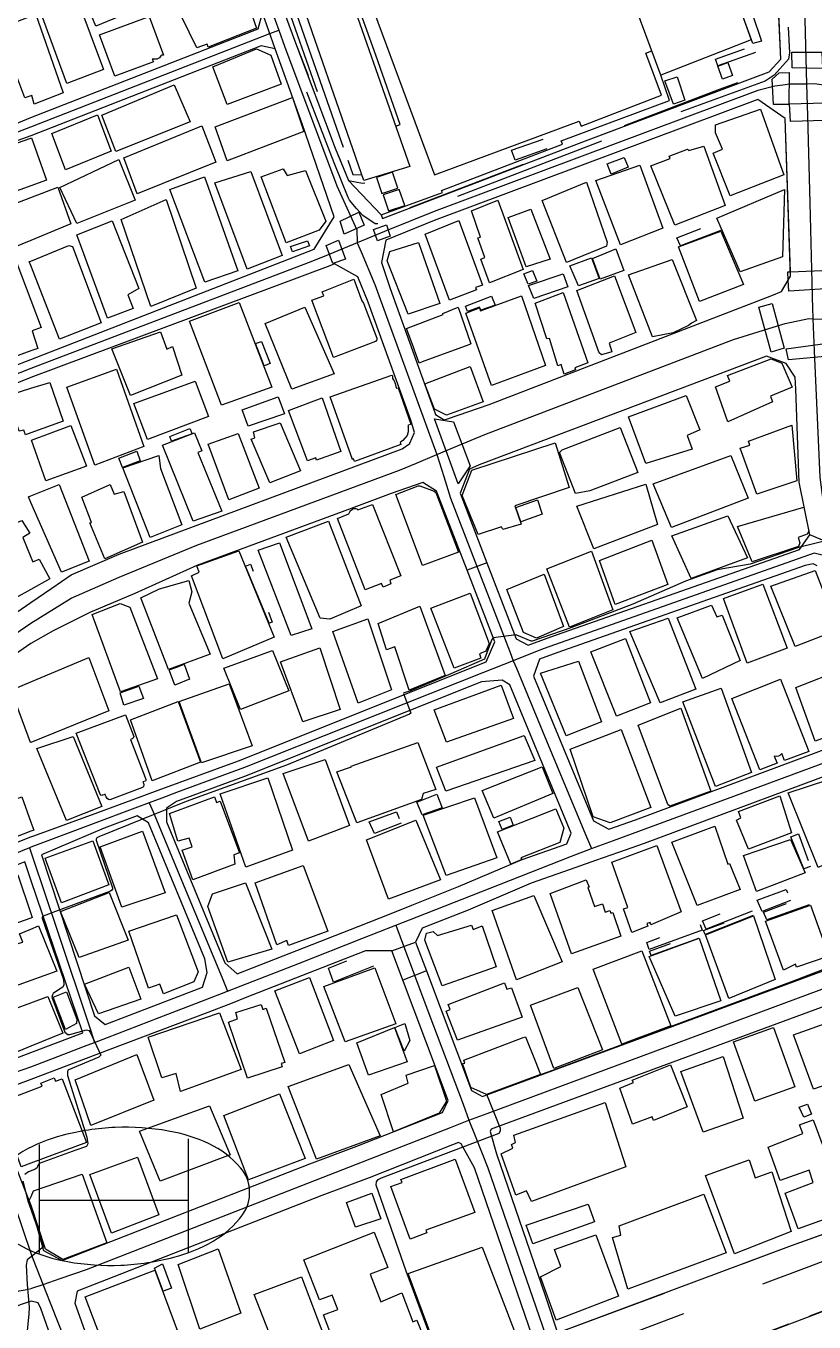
# Model space of a CAD drawing. Header units: millimetres. Extents: x 198785 to 203305, y 542885 to 545889.
# Drawn here: x 202209.3 to 202395.9, y 545087.1 to 545394.1 of the extents above; entities that cross this region are included whole.
import ezdxf

# ---------------------------------------------------------------- set-up
doc = ezdxf.new("R2010")
doc.units = ezdxf.units.MM
for name, pattern in [('FENCE_25K', [54.3, 28.7, -9.2, -16.4]), ('HIDDEN_BULD_25K', [28.8, 18.4, -10.4]), ('HIDDEN_EMD_25K', [50.97, 33.12, -5.36, 7.13, -5.36]), ('HIDDEN_IN_25K', [56.5, 36.5, -20])]:
    doc.linetypes.add(name, pattern=pattern)
for name, color, linetype in [('A0013114', 253, 'Continuous'), ('A0013117', 253, 'Continuous'), ('A0013118', 253, 'Continuous'), ('A0023214', 253, 'Continuous'), ('A0023217', 253, 'Continuous'), ('A0033324', 253, 'Continuous'), ('A0043325', 253, 'Continuous'), ('A0053326', 253, 'Continuous'), ('B0014111', 253, 'Continuous'), ('B0014112', 253, 'Continuous'), ('B0014113', 253, 'Continuous'), ('B0014116', 253, 'Continuous'), ('B0014118', 253, 'Continuous'), ('B0014511', 253, 'Continuous'), ('B0024120', 253, 'Continuous'), ('B0024127', 253, 'Continuous'), ('C0390130', 253, 'Continuous'), ('F0017111', 253, 'Continuous'), ('G0018117', 253, 'Continuous')]:
    doc.layers.add(name, color=color, linetype=linetype)

# ---------------------------------------------------------------- blocks, each defined once
blk = doc.blocks.new('B0014511')
at = {"layer": 'B0014511'}
blk.add_lwpolyline([(-31.17, -1.27, 0.169014), (-29, -6.77, 0.105159), (-21.57, -12.43, 0.067248), (-11.97, -15.47, 0.053397), (0.67, -16.3, 0.053397), (13.19, -14.44, 0.067248), (22.51, -10.63, 0.105159), (29.45, -4.38, 0.169014), (31.17, 1.27, 0.169014), (29, 6.77, 0.105159), (21.57, 12.43, 0.067248), (11.97, 15.47, 0.053397), (-0.67, 16.3, 0.053397), (-13.19, 14.44, 0.067248), (-22.51, 10.63, 0.105159), (-29.45, 4.38, 0.169014)], format="xyb", close=True, dxfattribs=at)
for points in [[(16.58, 13.62), (16.58, -13.46)], [(-18.64, 12.26), (-18.64, -13.46)], [(-18.64, -0.94), (16.58, -0.94)]]:
    blk.add_lwpolyline(points, dxfattribs=at)

msp = doc.modelspace()

# ---------------------------------------------------------------- linework, layer by layer
at = {"layer": 'A0013114'}
for points in [[(202388.04, 545386.23), (202386.82, 545411.89), (202386.74, 545413.32), (202386.31, 545420.84), (202385.65, 545432.29), (202385.56, 545433.81), (202384.95, 545445.51), (202384.34, 545457.23), (202383.06, 545467.15), (202382.46, 545470.02), (202381.3, 545475.5), (202381.11, 545476.38), (202380.27, 545479.86), (202379.83, 545480.83), (202379.14, 545481.74), (202377.27, 545483.04), (202374.71, 545483.71), (202330.89, 545466.86), (202325.36, 545464.74), (202315.72, 545461.04), (202260.2, 545439.74), (202258.11, 545438.55), (202257.29, 545437.78)], [(202308.31, 545300.8), (202309.08, 545301.02), (202318.98, 545304.41), (202385.88, 545330.27), (202388.19, 545331.19), (202390.32, 545334.8), (202389.03, 545372.15)], [(202394.89, 545273.55), (202392.38, 545286.03), (202391.59, 545308.04), (202391.43, 545310.91), (202389.26, 545314.1), (202384.64, 545315.91), (202316.62, 545290.16), (202314.33, 545289.13)], [(202174.52, 545224.98), (202174.71, 545225.19), (202190.72, 545243.97), (202210.44, 545257.51), (202215.41, 545260.93), (202219.99, 545264.12), (202231.32, 545268.96), (202298.35, 545293.92), (202300.14, 545295.19), (202300.19, 545295.25)], [(202303.25, 545285.94), (202295.74, 545283.37), (202286.27, 545279.8), (202249.75, 545266.33), (202235.05, 545259.68), (202224.42, 545255.14), (202215.69, 545250.85), (202210.44, 545247.81), (202196.12, 545237.98), (202180.72, 545219.91), (202174.9, 545213.46)], [(202335.12, 545084.58), (202390.55, 545105.23), (202449.19, 545126.35)]]:
    msp.add_lwpolyline(points, dxfattribs=at)
at = {"layer": 'A0013117'}
for points in [[(202265.26, 545397.19), (202259.98, 545412.01), (202252.89, 545430.78), (202251.6, 545433.61), (202244.01, 545436.47), (202210.39, 545423.4), (202188.52, 545414.72), (202165.34, 545406.28), (202165.28, 545406.26), (202159.34, 545404.08), (202156.1, 545401.84), (202125.54, 545363.04), (202120.65, 545357.25), (202119.75, 545351.87), (202121.22, 545347.72), (202123.34, 545342.14), (202128.64, 545339.93), (202130.41, 545340.75), (202171.21, 545356.64), (202190.78, 545364.23), (202196.13, 545366.44), (202210.41, 545372.37), (202264.28, 545393.37), (202265.26, 545397.19)], [(202257.29, 545437.78), (202256.48, 545436.62), (202256.42, 545435.67), (202256.66, 545434.8), (202257.88, 545431.56), (202267.07, 545406.26), (202269.96, 545398.58), (202273.14, 545390.11), (202282.51, 545365.15), (202285.69, 545357.44), (202293.39, 545349.31), (202293.71, 545348.51), (202341.78, 545366.85), (202385.25, 545383.23), (202388.04, 545386.23)], [(202277.52, 545341.18), (202282.26, 545348.84), (202274.65, 545370.88), (202268.3, 545388.68), (202264.95, 545389.34), (202210.41, 545368.07), (202197.38, 545363.41), (202191.86, 545361.44), (202172.29, 545353.85), (202131.59, 545337.99), (202130.95, 545337.69), (202128.14, 545334.54), (202127.98, 545329.91), (202132.5, 545318.01), (202141.26, 545294.85), (202141.74, 545293.83), (202147.93, 545292.01), (202153.33, 545293.42), (202153.91, 545293.63), (202178.26, 545302.72), (202205.95, 545313.35), (202210.42, 545315.07), (202277.52, 545341.18)], [(202389.03, 545372.15), (202382.57, 545376.68), (202305.92, 545348.02), (202294.52, 545343.33), (202293.49, 545338.03), (202295.48, 545331.89), (202306.13, 545302.54), (202306.27, 545302.06), (202308.31, 545300.8)], [(202300.19, 545295.25), (202301.25, 545297.78), (202300.42, 545300.68), (202290.27, 545328.65), (202287.86, 545334.66), (202282.37, 545337.73), (202281.2, 545337.24), (202210.42, 545310.79), (202207.09, 545309.51), (202179.67, 545298.98), (202155.28, 545289.87), (202150.78, 545288.26), (202150.56, 545288.15), (202148.48, 545280.96), (202160.79, 545247.44), (202168.65, 545226.48), (202169.12, 545226.2), (202174.52, 545224.98)], [(202314.33, 545289.13), (202312.06, 545283.41), (202318.39, 545266.97), (202325.35, 545248.92), (202328.18, 545247.4), (202333.59, 545249.42), (202392.41, 545270.08), (202394.89, 545273.55)], [(202174.9, 545213.46), (202172.45, 545207.3), (202174.49, 545202.59), (202179.73, 545191.95), (202179.87, 545191.61), (202181.83, 545190.68), (202193.7, 545195.39), (202207.05, 545200.72), (202210.45, 545202.07), (202211.11, 545202.31), (202226.34, 545207.83), (202234.4, 545210.8), (202240.55, 545213.06), (202259.6, 545220.08), (202318.24, 545243.52), (202320.26, 545248.23), (202313.72, 545265.2), (202306.51, 545283.92), (202303.25, 545285.94)], [(202396.63, 545266.21), (202395.69, 545266.67), (202393.78, 545266.32), (202334.95, 545245.65), (202330.86, 545244.13), (202329.44, 545240.08), (202343.68, 545205.82), (202347.26, 545203.87), (202353.61, 545206.11), (202409.05, 545226.73), (202409.49, 545226.93)], [(202259.26, 545169.58), (202287.91, 545180.83), (202295.75, 545183.91), (202300.68, 545185.88), (202311.66, 545190.26), (202326.73, 545196.66), (202337.32, 545200.37), (202338.4, 545202.89), (202323.81, 545238.01), (202322.05, 545239.13), (202317.15, 545238.78), (202261.03, 545216.35), (202244.96, 545210.43), (202242.58, 545208.82), (202242.53, 545205.59), (202256.41, 545172.19), (202259.26, 545169.58)], [(202317.38, 545140.58), (202317.79, 545140.75), (202428.22, 545181.45), (202429.5, 545186.09), (202418.77, 545216.33), (202417.64, 545218.56), (202411.62, 545221.29), (202355.65, 545200.46), (202349.55, 545198.31), (202344.16, 545196.41), (202339.45, 545194.76), (202328.9, 545191.06), (202313.95, 545184.71), (202303.09, 545180.38), (202301.55, 545177.14), (202304.12, 545170.3), (202314.76, 545141.94), (202317.38, 545140.58)], [(202228.01, 545157.62), (202251.08, 545166.42), (202252.21, 545169.95), (202251.67, 545173.18), (202238.28, 545205.39), (202235.64, 545206.99), (202227.77, 545204.09), (202212.93, 545197.75), (202225.48, 545159.69), (202228.01, 545157.62)], [(202209.01, 545196.11), (202195.54, 545190.75), (202183.96, 545186.15), (202184.11, 545181.2), (202184.31, 545180.72), (202196.23, 545150.73), (202196.53, 545150.05), (202202.14, 545147.84), (202202.3, 545147.9), (202210.47, 545150.94), (202222.75, 545155.62), (202210.46, 545191.86), (202209.01, 545196.11)], [(202213.44, 545104.1), (202217.89, 545101.68), (202276.46, 545124.61), (202287.66, 545128.78), (202307.94, 545136.79), (202309.24, 545139.57), (202295.92, 545175.08), (202289.66, 545175.07), (202261.19, 545163.89), (202258.12, 545162.68), (202252.35, 545160.48), (202229.17, 545151.66), (202223.54, 545149.52), (202210.47, 545144.54), (202204.4, 545142.28), (202202.27, 545141.48), (202201.47, 545138.84), (202207.51, 545122.27), (202210.48, 545114.59), (202213.44, 545104.1)], [(202449.19, 545126.35), (202449.27, 545129.41), (202434.21, 545172.85), (202431.1, 545173.99), (202430.55, 545173.77), (202417.68, 545169.04), (202320.67, 545133.28), (202319.44, 545132.79), (202319.2, 545132.26), (202320.67, 545126.94), (202332.23, 545093.39), (202335.12, 545084.58)], [(202329.21, 545083.65), (202326.56, 545091.44), (202315.46, 545123.66), (202312.36, 545129.35), (202311.73, 545129.69), (202310.25, 545129.09), (202290.52, 545121.31), (202279.3, 545117.13), (202221.37, 545094.45), (202220.85, 545091.58), (202234.5, 545053.4), (202236.4, 545048.04)], [(202228.47, 545046.26), (202212.8, 545090.34), (202212.17, 545091.69), (202210.48, 545092.05), (202207.95, 545091.18), (202167.43, 545075.07), (202166.63, 545074.16), (202166.41, 545072.91)]]:
    msp.add_lwpolyline(points, dxfattribs=at)
at = {"layer": 'A0013118'}
for points in [[(202327.11, 545461.87), (202320.7, 545459.62), (202318.82, 545459.9), (202282.07, 545445.4), (202283.44, 545442.52), (202263.89, 545434.91), (202264.84, 545424.64), (202266.99, 545415.73), (202272.42, 545399.64), (202284.41, 545365.37)], [(202296.86, 545370.38), (202297.88, 545370.75), (202292.15, 545387.12), (202281.58, 545416.6), (202310.06, 545427.12)], [(202310.79, 545425.11), (202285.12, 545415.28), (202305.99, 545358.81), (202340.25, 545371.49), (202340.74, 545370.36), (202359.76, 545377.68), (202356.03, 545387.65), (202357.44, 545388.18)], [(202293.39, 545349.31), (202307.92, 545354.63), (202307.65, 545355.14), (202336.3, 545366.06), (202336.01, 545366.86), (202361.67, 545376.43), (202359.58, 545382.4)], [(202285.48, 545362.31), (202286.67, 545358.91), (202288.84, 545358.79)], [(202285.69, 545357.44), (202288.99, 545356.86), (202289.48, 545356.94)]]:
    msp.add_lwpolyline(points, dxfattribs=at)
at = {"layer": 'A0023214'}
for points in [[(202395.68, 545324.73), (202395.66, 545325.12), (202395.59, 545327.04), (202395.51, 545330.11), (202394.92, 545352.2), (202394.37, 545372.75), (202394.17, 545380.32), (202394.02, 545386.46), (202393.32, 545413.95), (202392.85, 545432.59), (202392.85, 545432.8), (202392.5, 545438.72), (202392.07, 545445.98), (202392.04, 545446.49), (202390.58, 545466.2), (202388.69, 545474.06), (202384.01, 545488.7), (202383.36, 545489.94), (202381.43, 545493.65)], [(202193.42, 545240.97), (202210.44, 545252.66), (202219.99, 545258.54), (202231.32, 545263.52), (202249.75, 545271.08), (202297.73, 545288.86), (202301.74, 545290.54), (202306.55, 545292.57), (202311.49, 545294.64), (202317.91, 545297.34), (202376.79, 545319.85), (202386.23, 545322.76), (202389.04, 545323.62), (202394.67, 545324.77), (202395.68, 545324.73)], [(202416.63, 545226.36), (202415.14, 545229.45), (202412.51, 545234.87), (202402.72, 545263.48), (202402.02, 545265.49), (202401.19, 545267.91), (202400.31, 545271.26), (202399.52, 545274.28), (202398.12, 545281.16), (202397.34, 545287.2), (202396.01, 545317.16), (202395.68, 545324.73)], [(202395.68, 545324.73), (202398.71, 545324.62), (202403.47, 545323.9), (202403.7, 545323.84), (202419.03, 545319.55), (202500.72, 545300.08), (202504.66, 545298.88), (202507.84, 545297.9), (202512.46, 545296.49), (202513.56, 545296.18), (202581.55, 545277.22), (202598.73, 545272.02), (202606.03, 545270.92), (202608.97, 545270.92), (202609.33, 545271.01), (202611.82, 545271.65), (202611.85, 545271.67)], [(202410.87, 545094.5), (202344.05, 545069.16)]]:
    msp.add_lwpolyline(points, dxfattribs=at)
at = {"layer": 'A0023217'}
for points in [[(202249.64, 545442.4), (202252, 545437.26), (202256.83, 545426.72), (202267.4, 545397.83), (202269.13, 545393.11)], [(202122.22, 545335.93), (202125.25, 545337.11), (202158.91, 545350.2), (202166.31, 545353.08), (202196.76, 545364.92), (202197.94, 545365.37), (202201.49, 545366.75), (202210.41, 545370.22), (202267.01, 545392.29), (202269.13, 545393.11)], [(202269.13, 545393.11), (202270.46, 545389.32), (202282.87, 545356.23), (202287.63, 545345.76), (202287.74, 545342.73)], [(202422.78, 545374.84), (202412.99, 545376.99), (202400.57, 545379.72), (202399.1, 545379.92), (202396.02, 545380.35), (202394.17, 545380.32), (202390.1, 545380.25), (202388.48, 545380.05), (202386.62, 545379.83), (202382.57, 545378.81), (202305.92, 545350.16), (202294.2, 545345.37), (202287.74, 545342.73)], [(202287.74, 545342.73), (202279.86, 545339.51), (202276.13, 545337.99), (202210.42, 545312.93), (202209.44, 545312.56), (202208.47, 545312.19), (202153.33, 545291.3), (202144.29, 545288.96), (202140.24, 545287.92)], [(202287.74, 545342.73), (202288.62, 545340.61), (202291.87, 545332.88), (202304.5, 545298.2), (202306.55, 545292.57), (202308.2, 545287.37), (202309.83, 545282.25), (202323.9, 545245.73), (202324.66, 545243.75)], [(202438.95, 545277.37), (202406.92, 545266.75), (202401.19, 545267.91), (202395.92, 545269.2), (202332, 545246.67), (202329.57, 545245.7), (202324.66, 545243.75)], [(202324.66, 545243.75), (202317.65, 545240.97), (202261.03, 545218.5), (202244.96, 545212.56), (202241.43, 545211.23), (202238.48, 545210.12)], [(202324.66, 545243.75), (202325.39, 545242), (202333.12, 545223.4), (202342.01, 545202.02), (202343.15, 545199.28)], [(202343.15, 545199.28), (202348.36, 545201.2), (202375.35, 545211.15), (202410.55, 545224.12), (202416.63, 545226.36)], [(202238.48, 545210.12), (202235.04, 545208.83), (202224.58, 545204.89), (202211.97, 545200.14), (202210.45, 545199.57), (202210.42, 545199.56), (202210.31, 545199.51), (202210.1, 545199.42)], [(202238.48, 545210.12), (202239.37, 545207.97), (202246.51, 545190.81), (202255.87, 545168.27), (202257.03, 545165.49)], [(202210.1, 545199.42), (202208.03, 545198.58), (202207.97, 545198.56), (202194.62, 545193.07), (202181.41, 545187.83), (202177.98, 545186.46)], [(202210.1, 545199.42), (202210.27, 545198.97), (202210.45, 545198.47), (202211, 545196.82), (202216.5, 545180.4), (202224.55, 545156.31), (202225.54, 545153.35)], [(202296.86, 545181.12), (202301.9, 545183.1), (202321.44, 545190.77), (202338.44, 545197.43), (202343.15, 545199.28)], [(202257.03, 545165.49), (202260.22, 545166.74), (202274.05, 545172.16), (202288.79, 545177.95), (202296.86, 545181.12)], [(202296.86, 545181.12), (202297.91, 545178.33), (202304.7, 545160.22), (202312.76, 545138.73), (202314.18, 545134.95)], [(202314.18, 545134.95), (202318.45, 545136.54), (202380.54, 545159.58), (202429.63, 545177.8), (202434.5, 545179.61)], [(202225.54, 545153.35), (202228.61, 545154.53), (202240.79, 545159.23), (202251.72, 545163.44), (202257.03, 545165.49)], [(202195.96, 545142.34), (202199.37, 545143.61), (202203.21, 545145.04), (202210.47, 545147.6), (202216.82, 545150.02), (202223.16, 545152.44), (202225.54, 545153.35)], [(202213.35, 545096.07), (202211.06, 545101.88), (202210.48, 545103.34), (202206.73, 545114.58), (202198.13, 545136.97), (202197.97, 545137.38), (202197.41, 545138.84), (202195.96, 545142.34)], [(202213.35, 545096.07), (202217.37, 545097.46), (202223.61, 545099.62), (202309.83, 545133.25), (202314.18, 545134.95)], [(202314.18, 545134.95), (202315.63, 545131.26), (202318.63, 545123.66), (202332.26, 545084.13), (202338.94, 545067.22), (202349.2, 545049.23), (202350.53, 545045.5), (202352.93, 545038.74), (202356.3, 545029.28), (202358.47, 545023.22), (202370.11, 544990.27), (202371.36, 544983.69)], [(202140.74, 545068.54), (202164.52, 545077.89), (202166.15, 545078.53), (202175.61, 545082.25), (202204.26, 545093.46), (202207.71, 545094.5), (202209.09, 545094.79), (202210.48, 545095.08), (202210.68, 545095.15), (202213.35, 545096.07)], [(202238.47, 545029.13), (202232.6, 545046.68), (202232.43, 545047.15), (202230.21, 545053.4), (202215.1, 545091.65), (202213.35, 545096.07)]]:
    msp.add_lwpolyline(points, dxfattribs=at)
at = {"layer": 'A0033324', "linetype": 'HIDDEN_IN_25K', "flags": 128}
for points in [[(202378.69, 545484.74), (202380.5, 545482.87), (202381.5, 545481.2), (202382.5, 545478.65), (202383.2, 545476.11), (202386.34, 545457.5), (202387.42, 545436.45), (202388.39, 545421.59), (202386.31, 545420.84), (202385.65, 545432.29), (202385.56, 545433.81), (202384.95, 545445.51), (202384.34, 545457.23), (202383.06, 545467.15), (202382.46, 545470.02), (202381.3, 545475.5), (202381.11, 545476.38), (202380.27, 545479.86), (202379.83, 545480.83), (202379.14, 545481.74), (202377.27, 545483.04), (202374.71, 545483.71), (202330.89, 545466.86), (202325.36, 545464.74), (202315.72, 545461.04), (202260.2, 545439.74), (202258.11, 545438.55), (202257.29, 545437.78), (202256.48, 545436.62), (202256.42, 545435.67), (202256.66, 545434.8), (202257.88, 545431.56), (202267.07, 545406.26), (202269.96, 545398.58), (202273.14, 545390.11), (202282.51, 545365.15), (202285.69, 545357.44), (202293.39, 545349.31), (202293.71, 545348.51), (202341.78, 545366.85), (202385.25, 545383.23), (202388.04, 545386.23), (202386.82, 545411.89), (202386.74, 545413.32), (202388.6, 545413.41), (202388.79, 545413.3), (202390.09, 545387.73), (202389.82, 545386.19), (202386.41, 545382.43), (202384.32, 545381.02), (202349.02, 545368.12), (202296.28, 545347.81), (202293.66, 545347.27), (202291.96, 545347.2), (202289.07, 545349.2), (202287.56, 545350.83), (202285.88, 545352.85), (202285.57, 545353.45), (202282.25, 545361.68), (202268.54, 545396.92), (202255.9, 545431.02), (202254.35, 545435.98), (202254.31, 545436.78), (202254.5, 545437.58), (202254.81, 545438.21), (202255.37, 545439.03), (202258.84, 545441.21), (202294.61, 545454.95), (202348.73, 545475.33), (202372.69, 545485.11), (202375.66, 545485.83), (202376.96, 545485.74), (202377.87, 545485.3), (202378.69, 545484.74)], [(202341.11, 545080.09), (202337.56, 545079.32), (202336.81, 545080.28), (202335.12, 545084.58), (202390.55, 545105.23), (202449.19, 545126.35), (202449.23, 545122.38), (202448.83, 545121.36), (202448.04, 545120.47), (202394.64, 545100.22), (202341.11, 545080.09)]]:
    msp.add_lwpolyline(points, dxfattribs=at)
at = {"layer": 'A0043325'}
for points in [[(202397.7, 545387.9), (202397.85, 545383.99), (202390.66, 545384.12), (202390.59, 545387.87), (202397.7, 545387.9)], [(202389.97, 545383.05), (202389.94, 545375.47), (202386.27, 545375.51), (202385.94, 545381.45), (202387.6, 545382.95), (202389.97, 545383.05)], [(202398.54, 545371.71), (202390.27, 545371.44), (202390.1, 545375.63), (202398.42, 545375.83), (202398.54, 545371.71)], [(202289.33, 545346.86), (202284.65, 545344.8), (202283.67, 545347.84), (202288.12, 545349.94), (202289.33, 545346.86)], [(202295.51, 545344.29), (202292.55, 545343.2), (202291.58, 545345.88), (202294.61, 545346.94), (202295.51, 545344.29)], [(202284.95, 545338.88), (202281.93, 545337.85), (202280.39, 545342.08), (202283.27, 545343.31), (202284.95, 545338.88)], [(202399.74, 545331.88), (202389.92, 545331.23), (202389.78, 545333.88), (202389.67, 545335.83), (202390.28, 545335.86), (202399.58, 545336.26), (202399.74, 545331.88)], [(202388.81, 545317.75), (202385.75, 545316.8), (202382.82, 545327.51), (202385.95, 545328.37), (202388.81, 545317.75)], [(202399.33, 545315.89), (202389.8, 545315.02), (202389.3, 545317.63), (202401.36, 545319.25), (202401.53, 545317.2), (202399.33, 545315.89)], [(202314.42, 545289.87), (202311.65, 545285.64), (202306, 545301.07), (202310.55, 545300.3), (202314.42, 545289.87)]]:
    msp.add_lwpolyline(points, dxfattribs=at)
at = {"layer": 'A0053326'}
for points in [[(202269.96, 545398.58), (202273.14, 545390.11), (202282.51, 545365.15), (202285.69, 545357.44), (202293.39, 545349.31), (202293.71, 545348.51), (202341.78, 545366.85), (202385.25, 545383.23), (202388.04, 545386.23), (202386.82, 545411.89)], [(202205.95, 545313.35), (202210.42, 545315.07), (202277.52, 545341.18), (202282.26, 545348.84), (202274.65, 545370.88), (202268.3, 545388.68), (202265.26, 545397.19)], [(202382.57, 545376.68), (202305.92, 545348.02), (202294.52, 545343.33), (202293.49, 545338.03), (202295.48, 545331.89), (202306.13, 545302.54), (202306.27, 545302.06), (202308.31, 545300.8), (202309.08, 545301.02), (202318.98, 545304.41), (202385.88, 545330.27), (202388.19, 545331.19), (202389.78, 545333.88), (202390.32, 545334.8), (202390.28, 545335.86), (202389.03, 545372.15), (202382.57, 545376.68)], [(202190.72, 545243.97), (202210.44, 545257.51), (202215.41, 545260.93), (202219.99, 545264.12), (202231.32, 545268.96), (202298.35, 545293.92), (202300.14, 545295.19), (202300.19, 545295.25), (202301.25, 545297.78), (202300.42, 545300.68), (202290.27, 545328.65), (202287.86, 545334.66), (202282.37, 545337.73), (202281.2, 545337.24), (202210.42, 545310.79), (202207.09, 545309.51)], [(202406.31, 545268.73), (202394.89, 545273.55), (202392.38, 545286.03), (202391.59, 545308.04), (202391.43, 545310.91), (202389.26, 545314.1), (202384.64, 545315.91), (202316.62, 545290.16), (202314.33, 545289.13), (202312.06, 545283.41), (202318.39, 545266.97), (202313.72, 545265.2), (202306.51, 545283.92), (202303.25, 545285.94), (202295.74, 545283.37), (202286.27, 545279.8), (202249.75, 545266.33), (202235.05, 545259.68), (202224.42, 545255.14), (202215.69, 545250.85), (202210.44, 545247.81), (202196.12, 545237.98)]]:
    msp.add_lwpolyline(points, dxfattribs=at)
at = {"layer": 'B0014111'}
for points in [[(202380.99, 545390.82), (202359.58, 545382.4), (202346.22, 545418.58), (202367.01, 545426.69), (202362.49, 545439.45), (202374.22, 545443.78), (202382.3, 545421.58), (202371.42, 545417.47), (202380.99, 545390.82)], [(202300.17, 545360.79), (202289.29, 545357.5), (202271.86, 545407.73), (202282.42, 545411.52), (202300.17, 545360.79)], [(202269.69, 545380.31), (202256.95, 545375.48), (202253.55, 545384.39), (202263.9, 545388.69), (202267.28, 545387.15), (202269.69, 545380.31)], [(202275.04, 545369.09), (202256.91, 545362.11), (202254.07, 545370.2), (202272.37, 545377.15), (202275.04, 545369.09)], [(202388.74, 545358.84), (202376.03, 545353.85), (202371.99, 545363.92), (202374.22, 545364.87), (202372.55, 545368.75), (202372.58, 545370.64), (202383.22, 545374.35), (202388.74, 545358.84)], [(202369.8, 545365.59), (202374.85, 545351.57), (202362.89, 545346.89), (202357.26, 545360.92), (202361.8, 545362.67), (202361.56, 545363.24), (202365.93, 545364.91), (202366.26, 545364.57), (202369.8, 545365.59)], [(202270.17, 545360.27), (202271.13, 545358.62), (202275.5, 545359.87), (202280.25, 545347.82), (202278.74, 545345.7), (202270.9, 545342.7), (202264.97, 545358.37), (202270.17, 545360.27)], [(202360.09, 545346.19), (202350.02, 545342.23), (202344.24, 545357.5), (202354.63, 545361.13), (202360.09, 545346.19)], [(202346.73, 545341.95), (202337.24, 545338.06), (202331.53, 545352.75), (202342.02, 545357.04), (202346.91, 545342.85), (202346.73, 545341.95)], [(202326.99, 545336.4), (202319.03, 545333.24), (202316.98, 545338.87), (202317.89, 545339.24), (202316.29, 545343.89), (202316.91, 545344.07), (202314.75, 545350.29), (202321.02, 545352.79), (202326.99, 545336.4)], [(202388.39, 545339.39), (202378.41, 545335.84), (202372.84, 545348.56), (202388.86, 545355.31), (202388.39, 545339.39)], [(202379.18, 545332.87), (202368.79, 545328.83), (202363.8, 545341.79), (202373.78, 545345.51), (202379.18, 545332.87)], [(202307.3, 545328.31), (202299.8, 545325.79), (202294.81, 545338.42), (202295.41, 545340.63), (202302.26, 545342.83), (202307.3, 545328.31)], [(202350.86, 545336.16), (202345.27, 545334.13), (202343.46, 545339.01), (202348.98, 545341.33), (202350.86, 545336.16)], [(202345.02, 545334.24), (202340.1, 545332.52), (202338.06, 545337.27), (202343.2, 545339.17), (202345.02, 545334.24)], [(202362.49, 545321.4), (202357.59, 545320.46), (202351.97, 545335.15), (202362.28, 545338.78), (202368.07, 545324.33), (202366.83, 545323.69), (202366.16, 545323.13), (202362.49, 545321.4)], [(202337.61, 545332.32), (202329.55, 545329.52), (202328.3, 545332.64), (202336.47, 545335.39), (202337.61, 545332.32)], [(202348, 545316.91), (202345.56, 545316.21), (202344.97, 545316.64), (202339.71, 545331.41), (202348.62, 545334.89), (202353.66, 545321.47), (202347.37, 545318.99), (202348, 545316.91)], [(202292.06, 545319.31), (202282.12, 545315.57), (202277, 545329.13), (202279.79, 545330.13), (202279.41, 545331.1), (202286.89, 545334.13), (202288.82, 545328.95), (202289.2, 545328.45), (202292.35, 545320.1), (202292.36, 545319.75), (202292.06, 545319.31)], [(202326.64, 545330.16), (202332.31, 545313.68), (202319.49, 545308.9), (202313.45, 545326.04), (202316.68, 545327.29), (202316.94, 545326.61), (202326.64, 545330.16)], [(202336.48, 545330.93), (202342.32, 545314.27), (202339.26, 545313.08), (202339.42, 545312.67), (202336.7, 545311.64), (202335.99, 545313.87), (202335.25, 545313.55), (202333.21, 545320.06), (202332.63, 545319.99), (202329.88, 545328.4), (202336.48, 545330.93)], [(202303.12, 545314.51), (202302.39, 545314.24), (202301.98, 545315.34), (202301.18, 545317.55), (202301.1, 545317.75), (202299.41, 545322.4), (202308.1, 545325.71), (202307.98, 545325.97), (202311.61, 545327.47), (202314.58, 545318.77), (202314.11, 545318.59), (202303.12, 545314.51)], [(202317.55, 545305.08), (202308.89, 545301.87), (202306.01, 545303.3), (202303.72, 545309.32), (202314.47, 545313.43), (202317.55, 545305.08)], [(202386.01, 545305.03), (202375.44, 545300.34), (202372.52, 545308.59), (202375.91, 545309.94), (202375.35, 545311.26), (202385.75, 545315.22), (202388.28, 545314.2), (202390.66, 545308.5), (202385.54, 545306.44), (202386.01, 545305.03)], [(202296.85, 545308.72), (202296.98, 545308.33), (202297.38, 545308.36), (202300.44, 545299.8), (202299.7, 545299.49), (202299.76, 545299.24), (202299.8, 545298.72), (202299.75, 545297.93), (202299.51, 545297.11), (202299.02, 545296.44), (202298.48, 545295.94), (202297.86, 545295.46), (202298.02, 545294.97), (202287.09, 545290.93), (202286.84, 545291.55), (202286.57, 545291.44), (202281.34, 545306.28), (202295.94, 545311.4), (202296.04, 545311.23), (202296.08, 545310.92), (202296.08, 545310.57), (202296.25, 545310.35), (202296.45, 545310.05), (202296.72, 545309.42), (202296.85, 545308.72)], [(202218.11, 545300.51), (202210.43, 545297.69), (202209.15, 545297.22), (202208.76, 545298.37), (202207.65, 545298.13), (202205.36, 545304.71), (202206.37, 545305.07), (202205.81, 545306.83), (202210.43, 545308.26), (202214.93, 545309.66), (202218.11, 545300.51)], [(202270.46, 545302.25), (202261.89, 545299.3), (202260.49, 545303.14), (202269.01, 545306.24), (202270.46, 545302.25)], [(202283.83, 545293.3), (202278.09, 545291.21), (202277.89, 545291.77), (202275.91, 545291.09), (202271.42, 545302.98), (202279.43, 545306.04), (202283.83, 545293.3)], [(202367.01, 545293.87), (202356.02, 545290.44), (202351.94, 545301.5), (202365.57, 545306.54), (202368.82, 545298.39), (202365.83, 545297.08), (202367.01, 545293.87)], [(202255.65, 545279.16), (202248.86, 545276.83), (202241.58, 545294.79), (202249.21, 545297.68), (202250.93, 545293.47), (202249.98, 545293.09), (202255.65, 545279.16)], [(202264.5, 545284.6), (202257.32, 545281.82), (202252.42, 545295.03), (202259.51, 545297.55), (202264.5, 545284.6)], [(202274.32, 545288.72), (202267.06, 545285.87), (202262.61, 545296.2), (202263.44, 545296.51), (202263.13, 545297.99), (202269.48, 545300.12), (202274.32, 545288.72)], [(202342.79, 545283.98), (202339.42, 545283.37), (202335.61, 545293.03), (202336.2, 545293.68), (202349.98, 545298.98), (202354.18, 545288.33), (202342.79, 545283.98)], [(202391.77, 545286.33), (202382.3, 545283.21), (202378.4, 545294.06), (202380.7, 545294.78), (202380.33, 545295.73), (202390.63, 545299.56), (202391.77, 545286.33)], [(202326.51, 545276.08), (202322.22, 545274.83), (202321.9, 545275.49), (202316.38, 545273.68), (202312.56, 545282.89), (202314.87, 545288.89), (202334.58, 545295.34), (202337.88, 545284.79), (202325.01, 545280.46), (202326.51, 545276.08)], [(202246.17, 545275.95), (202238.66, 545272.92), (202232.26, 545289.45), (202240.76, 545292.36), (202241.17, 545289.3), (202246.17, 545275.95)], [(202224.24, 545267.33), (202217.73, 545264.72), (202210.43, 545281.21), (202209.85, 545282.53), (202210.43, 545282.77), (202217.15, 545285.49), (202224.24, 545267.33)], [(202229.22, 545285.51), (202230.17, 545283.19), (202232.48, 545283.82), (202236.91, 545271.85), (202227.99, 545267.88), (202224.41, 545276.38), (202224.82, 545276.46), (202222.53, 545282.48), (202229.22, 545285.51)], [(202358.82, 545276.03), (202343.73, 545270.28), (202339.72, 545280.36), (202356.02, 545285.56), (202358.82, 545276.03)], [(202311.66, 545269.47), (202303.14, 545266.33), (202296.83, 545283.09), (202302.18, 545285.2), (202302.53, 545285.19), (202305.96, 545283.9), (202306.31, 545283.58), (202311.66, 545269.47)], [(202291.34, 545280.78), (202298.06, 545263.85), (202295.4, 545262.79), (202295.69, 545261.97), (202293.85, 545261.2), (202293.49, 545262.05), (202289.57, 545260.51), (202283.08, 545277.4), (202285.76, 545278.53), (202285.94, 545278.99), (202286.09, 545279.24), (202286.27, 545279.43), (202286.58, 545279.68), (202286.92, 545279.78), (202287.36, 545279.76), (202287.65, 545279.7), (202287.88, 545279.5), (202291.34, 545280.78)], [(202392.18, 545270.8), (202381.21, 545267.18), (202377.72, 545275.52), (202393.46, 545280.1), (202394.61, 545274.46), (202394.27, 545273.73), (202392.12, 545272.94), (202392.52, 545271.7), (202392.18, 545270.8)], [(202210.44, 545268.28), (202210.9, 545267.13), (202212.39, 545267.77), (202214.95, 545263.14), (202210.44, 545260.62), (202206.76, 545258.58), (202200.08, 545273.53), (202208.33, 545276.94), (202210.18, 545273.96), (202208.52, 545272.91), (202210.44, 545268.28)], [(202277, 545251.34), (202272.05, 545249.69), (202264.29, 545269.91), (202269.32, 545271.64), (202277, 545251.34)], [(202268.02, 545249.34), (202255.88, 545244.17), (202248.45, 545263.89), (202250.26, 545264.69), (202249.71, 545266.26), (202259.71, 545269.74), (202268.02, 545249.34)], [(202401.58, 545251.06), (202391.43, 545247.1), (202385.64, 545261.38), (202396.12, 545265.09), (202401.58, 545251.06)], [(202252.86, 545245.28), (202243.04, 545241.65), (202236.47, 545258.65), (202240.93, 545260.8), (202247.86, 545262.75), (202248.56, 545260.04), (202247.86, 545257.42), (202252.86, 545245.28)], [(202240.39, 545239.47), (202231.64, 545236.39), (202224.93, 545254.71), (202231.61, 545257.32), (202233.9, 545256.47), (202240.39, 545239.47)], [(202357.18, 545233.79), (202349.14, 545230.64), (202343, 545245.87), (202351.23, 545249), (202357.18, 545233.79)], [(202210.45, 545224.41), (202210.38, 545224.38), (202205.79, 545236.76), (202210.44, 545238.72), (202224.21, 545244.54), (202228.87, 545231.92), (202210.45, 545224.41)], [(202345.57, 545229.28), (202337.22, 545226), (202331.08, 545240.8), (202340.08, 545243.66), (202345.57, 545229.28)], [(202407.5, 545228.91), (202396.17, 545224.68), (202391.58, 545237.42), (202402.86, 545241.86), (202407.5, 545228.91)], [(202357.2, 545208.99), (202347.63, 545205.33), (202343.61, 545206.77), (202338.11, 545222.84), (202350.19, 545227.47), (202357.2, 545208.99)], [(202302.93, 545210.92), (202287.59, 545205.39), (202282.92, 545217.44), (202286.38, 545218.63), (202286.3, 545218.79), (202302.06, 545224.4), (202306.33, 545213.25), (202303.36, 545212.31), (202302.93, 545210.92)], [(202390.51, 545203.01), (202380.36, 545199.14), (202377.5, 545205.99), (202378.58, 545206.55), (202378.02, 545208.03), (202387.76, 545211.75), (202390.51, 545203.01)], [(202210.45, 545203.36), (202204.59, 545201.11), (202202.31, 545209.34), (202208.27, 545211.52), (202210.45, 545205.5), (202211.14, 545203.62), (202210.45, 545203.36)], [(202320.79, 545197.05), (202308.75, 545192.87), (202303.29, 545207.14), (202315.5, 545211.32), (202320.79, 545197.05)], [(202326.67, 545196.64), (202324.09, 545195.59), (202320.93, 545203.26), (202334.75, 545208.69), (202336.66, 545204.08), (202335.66, 545200.71), (202326.49, 545197.1), (202326.67, 545196.64)], [(202307.42, 545191.9), (202295.13, 545187.31), (202289.91, 545201.34), (202301.63, 545206.02), (202307.42, 545191.9)], [(202267.47, 545175.48), (202257.08, 545172.34), (202252.34, 545185.54), (202253.45, 545188.56), (202261.29, 545191.16), (202267.47, 545175.48)], [(202336.24, 545172.43), (202325.43, 545168.15), (202319.67, 545184.57), (202329.57, 545188.12), (202336.24, 545172.43)], [(202399.34, 545173.77), (202391.75, 545171.17), (202391.51, 545171.91), (202388.65, 545170.46), (202384.39, 545182.09), (202395.03, 545185.88), (202399.34, 545173.77)], [(202249.06, 545167.69), (202241.81, 545164.88), (202241, 545167.12), (202238.26, 545166.24), (202233.66, 545179.68), (202244.91, 545183.55), (202250.06, 545170.06), (202249.06, 545167.69)], [(202314.74, 545181.13), (202315.14, 545180.14), (202317.28, 545180.93), (202320.59, 545171.28), (202307.85, 545166.76), (202303.69, 545177.59), (202304.13, 545179.22), (202305.69, 545179.61), (202306.7, 545178.68), (202314.74, 545181.13)], [(202386.65, 545168.27), (202375.68, 545163.75), (202370.14, 545178.85), (202381.53, 545183.36), (202386.65, 545168.27)], [(202373.83, 545163.22), (202362.98, 545159.58), (202356.86, 545173.7), (202368.66, 545178.05), (202373.83, 545163.22)], [(202282.06, 545153.78), (202274.05, 545150.63), (202268.23, 545165.54), (202276.44, 545168.76), (202282.06, 545153.78)], [(202296.82, 545157.8), (202284.84, 545153.49), (202279.79, 545166.57), (202291.89, 545171.05), (202296.82, 545157.8)], [(202322.57, 545167.46), (202323.13, 545165.95), (202324.23, 545166.32), (202326.79, 545159.32), (202311.49, 545153.89), (202308.77, 545160.8), (202309.72, 545161.19), (202309.26, 545162.36), (202322.57, 545167.46)], [(202345.79, 545151.57), (202334.29, 545147.2), (202328.75, 545162.17), (202339.94, 545166.35), (202345.79, 545151.57)], [(202214.45, 545164.24), (202218.02, 545155.58), (202210.47, 545152.47), (202201.43, 545148.75), (202196.94, 545150.54), (202194.19, 545159.36), (202204.91, 545162.9), (202205.71, 545161), (202210.46, 545162.77), (202214.45, 545164.24)], [(202221.22, 545157.83), (202218.62, 545156.41), (202215.74, 545164.06), (202218.89, 545165.35), (202221.33, 545158.83), (202221.22, 545157.83)], [(202260.21, 545146.91), (202245.86, 545141.7), (202244.85, 545145.98), (202241.48, 545144.96), (202238.25, 545154.61), (202255.07, 545160.36), (202260.21, 545146.91)], [(202264.98, 545162.34), (202265.38, 545161.16), (202266.19, 545161.45), (202270.57, 545148.64), (202269.67, 545148.36), (202269.92, 545147.57), (202261.72, 545144.92), (202257.24, 545158.16), (202259.4, 545158.98), (202258.97, 545160.43), (202264.98, 545162.34)], [(202406.36, 545146), (202395.75, 545142.31), (202390.98, 545155.19), (202401.84, 545158.99), (202403.94, 545158.52), (202406.14, 545151.47), (202405.75, 545150.81), (202404.85, 545150.55), (202406.36, 545146)], [(202331.13, 545145.79), (202318.3, 545141.01), (202314.65, 545142.71), (202312.64, 545148.38), (202313.2, 545148.44), (202312.93, 545149.16), (202327.04, 545154.49), (202327.56, 545154.69), (202327.56, 545154.67), (202329.85, 545148.97), (202331.13, 545145.79)], [(202239.59, 545139.66), (202224.66, 545133.71), (202220.95, 545144.51), (202235.56, 545150.46), (202239.59, 545139.66)], [(202293.11, 545131.23), (202278.05, 545125.73), (202271.35, 545142.91), (202285.71, 545148.11), (202293.11, 545131.23)], [(202307.14, 545136.57), (202296.28, 545132.21), (202293.37, 545141.03), (202299.81, 545143.73), (202299.34, 545145.62), (202306.01, 545147.86), (202308.86, 545139.42), (202307.14, 545136.57)], [(202365.86, 545138.07), (202357.84, 545134.86), (202357.54, 545135.75), (202352.9, 545134.01), (202349.89, 545142.53), (202353.12, 545143.88), (202352.83, 545144.43), (202361.9, 545148.03), (202365.86, 545138.07)], [(202379.12, 545135.43), (202369.65, 545132.09), (202364.33, 545146.44), (202374.32, 545150.05), (202379.12, 545135.43)], [(202215.94, 545144.96), (202216.24, 545144.15), (202217.88, 545144.77), (202223.6, 545129.65), (202210.47, 545124.75), (202208.18, 545123.89), (202202.73, 545139.08), (202210.47, 545141.99), (202213.1, 545142.97), (202212.8, 545143.74), (202215.94, 545144.96)], [(202275.37, 545125.85), (202262, 545120.79), (202256.11, 545136.08), (202269.33, 545141.21), (202275.37, 545125.85)], [(202257.67, 545126.7), (202241.08, 545120.53), (202236.16, 545132.34), (202252.74, 545138.34), (202257.67, 545126.7)], [(202351.28, 545123.91), (202328.98, 545115.72), (202327.82, 545118.19), (202325.29, 545117.21), (202321.83, 545126.98), (202324.56, 545128.31), (202324.26, 545129.2), (202325.18, 545129.67), (202324.8, 545131.38), (202346.39, 545139.14), (202351.28, 545123.91)], [(202304.17, 545108.26), (202300.24, 545106.8), (202295.67, 545119.25), (202298.34, 545120.18), (202298.05, 545120.9), (202310.93, 545125.72), (202315.53, 545113.09), (202303.94, 545108.93), (202304.17, 545108.26)], [(202380.52, 545125.57), (202381.91, 545121.31), (202385.91, 545122.71), (202390.43, 545108.56), (202377.08, 545103.33), (202370.15, 545121.87), (202380.52, 545125.57)], [(202228.4, 545105.86), (202218, 545101.98), (202213.93, 545104.42), (202210.48, 545114.77), (202210.07, 545115.96), (202210.48, 545116.86), (202211.09, 545118.25), (202222.56, 545122.19), (202228.4, 545105.86)], [(202293.34, 545111.61), (202287.31, 545109.58), (202285.19, 545115.48), (202291.21, 545117.69), (202293.34, 545111.61)], [(202375.06, 545103.52), (202351.77, 545094.91), (202348.12, 545107.18), (202350.09, 545107.74), (202349.71, 545109.91), (202369.8, 545117.42), (202375.06, 545103.52)], [(202343.88, 545110.88), (202329.31, 545105.66), (202327.7, 545110.06), (202342.41, 545115.07), (202343.88, 545110.88)], [(202290.77, 545098.49), (202293.3, 545091.93), (202298.24, 545094.05), (202300.86, 545087.18), (202301.8, 545087.55), (202305.34, 545078.86), (202286.32, 545071.55), (202279.75, 545088.83), (202283.12, 545090.15), (202281.78, 545093.52), (202278.77, 545092.39), (202275.07, 545101.87), (202291.73, 545108.42), (202294.94, 545100.02), (202290.77, 545098.49)], [(202349.56, 545093.24), (202334.8, 545087.62), (202331.07, 545097.86), (202335.89, 545100.3), (202334.43, 545104.3), (202344.19, 545107.8), (202349.56, 545093.24)], [(202260.12, 545089.24), (202250.44, 545085.49), (202245.3, 545100.76), (202254.77, 545104.49), (202260.12, 545089.24)], [(202325.25, 545084.13), (202307.68, 545077.43), (202299.75, 545098.66), (202317.32, 545104.91), (202325.25, 545084.13)], [(202245.39, 545084.32), (202229.14, 545077.68), (202223.32, 545093.12), (202239.77, 545099.46), (202245.39, 545084.32)], [(202285.38, 545069.15), (202274.51, 545065.04), (202263.35, 545093.7), (202274.51, 545097.85), (202285.38, 545069.15)]]:
    msp.add_lwpolyline(points, dxfattribs=at)
at = {"layer": 'B0014112'}
for points in [[(202238.71, 545399.29), (202225.83, 545394.06), (202221.63, 545404.29), (202236.9, 545410.23), (202239.66, 545402.56), (202237.84, 545401.6), (202238.71, 545399.29)], [(202263.83, 545393.52), (202252.44, 545389.08), (202252.2, 545389.74), (202249.73, 545388.88), (202246.14, 545396.31), (202262.4, 545403.06), (202264.21, 545397.12), (202262.88, 545396.49), (202263.83, 545393.52)], [(202240.59, 545386.34), (202240.26, 545386.22), (202239.63, 545386.24), (202239.18, 545386.24), (202239.49, 545385.59), (202230.32, 545382.19), (202226.67, 545391.96), (202238.43, 545396.32), (202241.82, 545387.16), (202241.41, 545387.13), (202241.24, 545387), (202240.87, 545386.55), (202240.59, 545386.34)], [(202210.41, 545356.18), (202201.53, 545352.95), (202197.74, 545363.1), (202210.41, 545367.53), (202210.6, 545367.6), (202214.15, 545357.53), (202210.41, 545356.18)], [(202235.13, 545352.84), (202221.31, 545347.26), (202217.33, 545355.85), (202231.29, 545362.46), (202235.13, 545352.84)], [(202269.96, 545339.75), (202261.62, 545336.51), (202254.03, 545356.89), (202262.53, 545359.64), (202269.96, 545339.75)], [(202210.42, 545343.29), (202206.21, 545341.56), (202202.32, 545350.4), (202210.41, 545353.44), (202216.84, 545355.86), (202219.92, 545347.19), (202210.42, 545343.29)], [(202249.58, 545332), (202238.84, 545327.64), (202231.83, 545348.26), (202242.49, 545352.95), (202249.58, 545332)], [(202315.96, 545331.55), (202309.56, 545329.15), (202303.78, 545344.74), (202311.76, 545348), (202317.41, 545332.72), (202315.69, 545332.12), (202315.96, 545331.55)], [(202241.14, 545321.61), (202242.64, 545317.57), (202243.96, 545318.13), (202246.17, 545311.37), (202234.03, 545306.53), (202229.59, 545317.59), (202241.14, 545321.61)], [(202252.53, 545301.59), (202238.08, 545296.12), (202234.86, 545304.67), (202249.37, 545309.97), (202252.53, 545301.59)], [(202223.64, 545289.83), (202213.98, 545286.32), (202210.63, 545295.96), (202219.87, 545299.49), (202223.64, 545289.83)], [(202380.27, 545282.22), (202362.12, 545275.33), (202357.75, 545285.66), (202376.15, 545292.37), (202380.27, 545282.22)], [(202336.56, 545251.83), (202330.17, 545249.12), (202327.06, 545250.41), (202323.16, 545260.62), (202331.97, 545264.28), (202336.56, 545251.83)], [(202302.51, 545256.64), (202308.52, 545240.23), (202300.02, 545236.74), (202296.63, 545247.04), (202294.65, 545246.33), (202292.69, 545252.6), (202302.51, 545256.64)], [(202371.62, 545256.9), (202372.82, 545254.17), (202374.14, 545254.56), (202378.42, 545243.83), (202369.49, 545239.53), (202363.46, 545253.89), (202371.62, 545256.9)], [(202295.82, 545236.86), (202287.93, 545233.71), (202281.92, 545250.68), (202290.23, 545253.67), (202295.82, 545236.86)], [(202271.53, 545236.65), (202260.06, 545232.21), (202256.1, 545241.95), (202267.65, 545246.14), (202271.53, 545236.65)], [(202283.67, 545232.22), (202274.8, 545229.25), (202269.56, 545243.47), (202278.87, 545246.83), (202283.67, 545232.22)], [(202324.72, 545230.04), (202308.82, 545224.49), (202305.93, 545232.16), (202321.82, 545237.98), (202324.72, 545230.04)], [(202227.24, 545209.2), (202218.9, 545205.88), (202211.84, 545222.96), (202220.49, 545225.8), (202227.24, 545209.2)], [(202329.74, 545220.15), (202308.71, 545212.89), (202306.49, 545218.51), (202327.28, 545226.01), (202329.74, 545220.15)], [(202285.86, 545204.76), (202276.2, 545201.04), (202270.19, 545217.05), (202280.09, 545220.36), (202285.86, 545204.76)], [(202334.05, 545212.34), (202320.03, 545206.43), (202317.32, 545213.05), (202331.54, 545218.65), (202334.05, 545212.34)], [(202228.94, 545190.71), (202217.72, 545186.44), (202213.85, 545197), (202225.15, 545201.11), (202228.94, 545190.71)], [(202393.74, 545193.53), (202382.27, 545189.1), (202379.19, 545197.59), (202390.32, 545201.38), (202393.74, 545193.53)], [(202210.46, 545182.81), (202200.71, 545179.38), (202197.17, 545189.93), (202207.39, 545193.07), (202210.46, 545183.88), (202210.78, 545182.93), (202210.46, 545182.81)], [(202361.96, 545157.3), (202350.33, 545152.95), (202343.6, 545170.69), (202355.07, 545175.04), (202361.96, 545157.3)], [(202299.54, 545148.77), (202290.4, 545145.64), (202287.61, 545153.28), (202296.58, 545156.87), (202299.54, 545148.77)]]:
    msp.add_lwpolyline(points, dxfattribs=at)
at = {"layer": 'B0014113'}
for points in [[(202227.65, 545383.73), (202218.98, 545380.44), (202212.66, 545397.62), (202221.34, 545400.7), (202227.65, 545383.73)], [(202218.06, 545378.24), (202211.21, 545375.55), (202210.66, 545377.61), (202210.41, 545377.53), (202209.01, 545377.06), (202202.76, 545393.48), (202210.4, 545396.36), (202211.59, 545396.8), (202218.06, 545378.24)], [(202248.16, 545371.33), (202230.58, 545364.36), (202227.26, 545372.94), (202244.35, 545380.09), (202248.16, 545371.33)], [(202229.46, 545364.45), (202218.61, 545359.98), (202215.4, 545368.59), (202226.2, 545373), (202229.46, 545364.45)], [(202254.22, 545361.82), (202235.65, 545354.32), (202232.47, 545362.83), (202250.92, 545370.4), (202254.22, 545361.82)], [(202259.48, 545336.05), (202251.65, 545333.37), (202243.34, 545355.32), (202251.59, 545358.32), (202259.48, 545336.05)], [(202333.43, 545338.81), (202327.72, 545336.99), (202323.42, 545348.73), (202328.84, 545350.72), (202333.43, 545338.81)], [(202234.66, 545327.16), (202228.63, 545324.91), (202221.36, 545344.6), (202229.73, 545347.95), (202236, 545331.88), (202233.4, 545330.43), (202234.66, 545327.16)], [(202227.06, 545323.8), (202217.21, 545319.92), (202210.42, 545337.37), (202210.07, 545338.26), (202210.42, 545338.41), (202219.41, 545342.12), (202220.32, 545341.82), (202227.06, 545323.8)], [(202210.42, 545317.11), (202204.41, 545314.94), (202197.35, 545334.14), (202207.09, 545337.89), (202210.42, 545329.17), (202212.91, 545322.67), (202210.72, 545321.87), (202212.07, 545317.7), (202210.42, 545317.11)], [(202267.46, 545308.52), (202255.58, 545304.26), (202247.99, 545324.14), (202259.79, 545328.57), (202267.46, 545308.52)], [(202282.28, 545311.67), (202272.22, 545308.04), (202265.95, 545323.64), (202275.28, 545327.45), (202282.28, 545311.67)], [(202237.23, 545294.5), (202225.59, 545290.07), (202218.96, 545308.55), (202230.76, 545312.82), (202237.23, 545294.5)], [(202288.64, 545256.76), (202281.21, 545253.58), (202278.92, 545253.86), (202270.9, 545273.01), (202280.89, 545276.81), (202288.64, 545256.76)], [(202380.14, 545268.11), (202366.75, 545263.22), (202362.21, 545273.36), (202375.47, 545278.08), (202380.14, 545268.11)], [(202361.25, 545261.82), (202348.81, 545257.09), (202345.04, 545267.45), (202357.44, 545272.33), (202361.25, 545261.82)], [(202348.22, 545255.83), (202337.98, 545251.71), (202332.6, 545265.49), (202343.16, 545269.69), (202348.22, 545255.83)], [(202389.54, 545246.71), (202380.05, 545243.15), (202374.44, 545258.5), (202383.76, 545261.9), (202389.54, 545246.71)], [(202316.99, 545244.37), (202310.63, 545241.98), (202305.11, 545256.2), (202314.44, 545259.72), (202318.92, 545247.81), (202318.14, 545245.98), (202316.64, 545245.4), (202316.99, 545244.37)], [(202367.9, 545237.01), (202359.48, 545233.76), (202352.25, 545250.69), (202361.32, 545253.84), (202367.9, 545237.01)], [(202394.63, 545222.26), (202388.9, 545220.11), (202388.26, 545221.8), (202387.8, 545221.32), (202387.47, 545221.15), (202386.94, 545221.08), (202386.46, 545221.12), (202387.12, 545219.5), (202383.02, 545217.95), (202376.4, 545234.84), (202387.97, 545239.42), (202394.63, 545222.26)], [(202262.81, 545223.56), (202250.86, 545219.54), (202245.56, 545234.06), (202257.36, 545238.24), (202262.81, 545223.56)], [(202381.08, 545217.28), (202372.58, 545213.96), (202364.82, 545234.01), (202373.89, 545237.25), (202381.08, 545217.28)], [(202250.61, 545219.71), (202239.14, 545215.27), (202234.01, 545229.79), (202245.32, 545234.06), (202250.61, 545219.71)], [(202236.88, 545213.71), (202229.17, 545210.83), (202228.84, 545210.87), (202228.5, 545211.09), (202228.29, 545211.48), (202228.06, 545211.97), (202228.01, 545212.12), (202227.69, 545212.02), (202227.37, 545211.88), (202227.21, 545211.83), (202227, 545211.93), (202226.88, 545212.18), (202221.14, 545226.63), (202232.87, 545230.96), (202234.8, 545225.8), (202234.78, 545225.57), (202234.64, 545225.41), (202234.44, 545225.27), (202234.06, 545225.11), (202237.51, 545216.11), (202237.7, 545215.6), (202237.66, 545215.4), (202237.55, 545215.26), (202237.28, 545215.17), (202236.92, 545215.04), (202237.1, 545214.76), (202237.17, 545214.33), (202237.13, 545214), (202236.88, 545213.71)], [(202371.46, 545212.85), (202361.73, 545209.27), (202361.27, 545209.69), (202354.23, 545228.5), (202364.3, 545232.54), (202371.46, 545212.85)], [(202272.4, 545198.88), (202261.34, 545194.85), (202255.27, 545212.25), (202266.56, 545216.03), (202272.4, 545198.88)], [(202405.88, 545198.94), (202396.88, 545194.8), (202389.74, 545212.46), (202399.14, 545215.53), (202405.88, 545198.94)], [(202253.95, 545211.5), (202254.43, 545210.21), (202255.29, 545210.53), (202259.82, 545198.26), (202258.54, 545197.81), (202258.74, 545195.54), (202248.81, 545191.86), (202246.25, 545198.9), (202248.62, 545199.71), (202247.93, 545201.74), (202245.28, 545201.02), (202243.24, 545207.54), (202253.95, 545211.5)], [(202242.21, 545188.8), (202232, 545185.36), (202226.87, 545199.69), (202236.91, 545203.41), (202242.21, 545188.8)], [(202372.36, 545204.6), (202375.5, 545195.58), (202375.82, 545195.7), (202378.38, 545189.57), (202368.22, 545185.75), (202362.23, 545200.78), (202372.36, 545204.6)], [(202364.4, 545184.27), (202357.25, 545181.24), (202357.05, 545181.74), (202356.31, 545181.51), (202356.53, 545180.87), (202352.73, 545179.42), (202350.77, 545184.97), (202351.75, 545185.31), (202347.99, 545196.01), (202358.65, 545199.96), (202364.4, 545184.27)], [(202280.72, 545179.68), (202271.45, 545176.31), (202271.07, 545177.47), (202268.66, 545176.43), (202263.52, 545191.15), (202274.89, 545195.28), (202280.72, 545179.68)], [(202342.35, 545190.02), (202343.89, 545185.54), (202345.75, 545186.18), (202346.43, 545184.2), (202347.54, 545184.58), (202347.75, 545183.96), (202348.24, 545184.13), (202350.16, 545178.55), (202338.48, 545174.34), (202333.36, 545188.64), (202341.95, 545191.86), (202342.6, 545190.11), (202342.35, 545190.02)], [(202233.5, 545177.61), (202221.91, 545173.48), (202217.49, 545184.36), (202229.02, 545188.86), (202233.5, 545177.61)], [(202210.46, 545168), (202205.86, 545166.34), (202202.22, 545175.33), (202208.56, 545177.13), (202207.77, 545179.11), (202210.46, 545180.21), (202212.23, 545180.94), (202216.59, 545170.21), (202210.46, 545168)], [(202236.48, 545163.59), (202226.44, 545160.16), (202223.17, 545167.17), (202233.68, 545171.19), (202236.48, 545163.59)], [(202391.36, 545142.84), (202381.89, 545139.41), (202376.77, 545153.52), (202386.28, 545156.86), (202391.36, 545142.84)], [(202395.67, 545134.99), (202400.5, 545122.07), (202412.28, 545126.31), (202415.39, 545117.59), (202392.1, 545109.19), (202389, 545117.66), (202395.65, 545120.16), (202394.71, 545123.1), (202387.89, 545120.69), (202384.99, 545128.56), (202393.23, 545131.76), (202392.46, 545133.81), (202395.67, 545134.99)], [(202240.74, 545112.53), (202229.55, 545108.16), (202224.38, 545122.09), (202235.69, 545126.21), (202240.74, 545112.53)]]:
    msp.add_lwpolyline(points, dxfattribs=at)
at = {"layer": 'B0014116', "linetype": 'HIDDEN_BULD_25K', "flags": 128}
for points in [[(202383.47, 545390.5), (202381.38, 545389.88), (202379.15, 545395.96), (202381.28, 545396.75), (202383.47, 545390.5)], [(202382.03, 545387.82), (202373.13, 545384.63), (202372.57, 545386.2), (202381.5, 545389.37), (202382.03, 545387.82)], [(202376.57, 545382.32), (202374.17, 545381.48), (202373.13, 545384.53), (202375.5, 545385.39), (202376.57, 545382.32)], [(202365.31, 545376.52), (202362.58, 545375.58), (202360.57, 545381.06), (202363.43, 545382), (202365.31, 545376.52)], [(202332.59, 545364.98), (202325.1, 545362.28), (202324.27, 545364.64), (202331.74, 545367.27), (202332.59, 545364.98)], [(202373.84, 545345.6), (202364.22, 545341.99), (202363.39, 545343.88), (202373.06, 545347.67), (202373.84, 545345.6)], [(202276.38, 545342.01), (202272.38, 545340.58), (202271.93, 545341.83), (202275.95, 545343.18), (202276.38, 545342.01)], [(202267.09, 545314.15), (202265.65, 545313.59), (202263.6, 545318.89), (202265.08, 545319.36), (202267.09, 545314.15)], [(202331.53, 545278.49), (202326.44, 545276.65), (202325.3, 545280.03), (202330.42, 545281.82), (202331.53, 545278.49)], [(202267.58, 545252.87), (202266.87, 545252.64), (202261.3, 545266.14), (202262.44, 545266.65), (202267.58, 545252.87)], [(202248, 545239.35), (202244.53, 545238), (202243.24, 545241.36), (202243.17, 545241.56), (202245.03, 545242.25), (202246.78, 545242.91), (202248, 545239.35)], [(202237.11, 545234.78), (202232.48, 545233.21), (202231.59, 545236.14), (202236.02, 545237.76), (202237.11, 545234.78)], [(202298.1, 545205.28), (202291.82, 545202.81), (202290.58, 545205.61), (202297.01, 545207.97), (202298.1, 545205.28)], [(202395.02, 545195.01), (202393.45, 545194.44), (202390.41, 545202.04), (202392.16, 545202.72), (202395.02, 545195.01)], [(202394.75, 545185.92), (202384.66, 545182.38), (202383.94, 545184.21), (202393.97, 545187.98), (202394.75, 545185.92)], [(202381.43, 545183.4), (202370.11, 545178.91), (202369.72, 545179.83), (202381.12, 545184.25), (202381.43, 545183.4)], [(202368.52, 545178), (202357.35, 545173.91), (202356.89, 545175), (202368.15, 545179.09), (202368.52, 545178)], [(202291.59, 545171.45), (202282.11, 545167.63), (202280.9, 545170.92), (202290.25, 545174.73), (202291.59, 545171.45)], [(202300.2, 545153.81), (202298.86, 545151.26), (202296.65, 545156.92), (202298.96, 545157.85), (202300.2, 545153.81)], [(202243.74, 545095.18), (202241.8, 545094.48), (202239.68, 545099.9), (202241.63, 545100.89), (202243.74, 545095.18)]]:
    msp.add_lwpolyline(points, dxfattribs=at)
at = {"layer": 'B0014118', "linetype": 'HIDDEN_BULD_25K', "flags": 128}
for points in [[(202351.85, 545360.64), (202347.84, 545358.98), (202346.88, 545361.42), (202350.94, 545362.9), (202351.85, 545360.64)], [(202330.25, 545333.66), (202328.19, 545332.92), (202327.15, 545335.37), (202329.23, 545336.13), (202330.25, 545333.66)], [(202320.35, 545327.94), (202316.96, 545326.75), (202316.67, 545327.45), (202313.86, 545326.45), (202313.33, 545327.74), (202319.53, 545330.11), (202320.35, 545327.94)], [(202248.62, 545297.5), (202243.78, 545295.71), (202243.31, 545296.85), (202248.09, 545298.77), (202248.62, 545297.5)], [(202236.32, 545291.11), (202232.13, 545289.51), (202231.27, 545291.73), (202235.52, 545293.34), (202236.32, 545291.11)], [(202307.79, 545208.94), (202303.12, 545207.27), (202301.86, 545210.22), (202306.58, 545212.12), (202307.79, 545208.94)], [(202324.63, 545204.82), (202322.05, 545203.78), (202321.25, 545205.65), (202323.92, 545206.68), (202324.63, 545204.82)], [(202390.33, 545186.95), (202383.58, 545184.37), (202382.39, 545187.05), (202389.28, 545189.6), (202390.33, 545186.95)], [(202381.2, 545184.46), (202370.3, 545180.16), (202369.43, 545182.18), (202380.5, 545186.44), (202381.2, 545184.46)], [(202369.39, 545179.91), (202356.87, 545175.37), (202356.27, 545177.04), (202368.77, 545181.66), (202369.39, 545179.91)], [(202395.29, 545136.38), (202393.43, 545135.66), (202392.39, 545138), (202394.31, 545138.72), (202395.29, 545136.38)]]:
    msp.add_lwpolyline(points, dxfattribs=at)
at = {"layer": 'B0024120', "linetype": 'FENCE_25K', "flags": 128}
for points in [[(202378.86, 545481.17), (202377.78, 545482.28), (202376.35, 545483), (202375.34, 545483.27), (202374.49, 545483.33), (202368.95, 545481.4), (202259.58, 545438.76), (202260.59, 545429.06), (202283.37, 545363.89), (202285.59, 545358.75), (202286.02, 545358.28), (202289.29, 545357.5)], [(202300.28, 545351.08), (202373.5, 545379.09), (202385.03, 545383.44), (202387.79, 545386.76), (202386.3, 545413.19)]]:
    msp.add_lwpolyline(points, dxfattribs=at)
at = {"layer": 'B0024127'}
for points in [[(202293.56, 545354.36), (202297.35, 545355.64), (202296.07, 545359.43), (202292.28, 545358.15), (202293.56, 545354.36)], [(202295.16, 545350.26), (202298.95, 545351.54), (202297.67, 545355.33), (202293.88, 545354.05), (202295.16, 545350.26)]]:
    msp.add_lwpolyline(points, dxfattribs=at)
at = {"layer": 'C0390130'}
msp.add_lwpolyline([(202304.12, 545170.3), (202298.54, 545168.1), (202295.92, 545175.08), (202301.55, 545177.14), (202304.12, 545170.3)], dxfattribs=at)
at = {"layer": 'F0017111'}
for points, elevation in [([(202404.73, 545273.62), (202392.21, 545270.59), (202380.72, 545266.62), (202372.91, 545265.27), (202365.42, 545262.58), (202352.96, 545257.18), (202338.33, 545251.53), (202329.4, 545248.44), (202329.15, 545248.39), (202328.93, 545248.41), (202325.53, 545249.84), (202325.31, 545249.85), (202319.87, 545249.21), (202319.55, 545248.79), (202318.04, 545244.59), (202317.83, 545244.14), (202309.9, 545240.68), (202300.19, 545236.58), (202298.72, 545236.16), (202298.64, 545235.95), (202300.37, 545231.36), (202300.08, 545231.07), (202271, 545219.02), (202247.2, 545210.44), (202226.52, 545202.08), (202226.06, 545201.8), (202225.95, 545201.67), (202225.87, 545201.46), (202225.87, 545201.25), (202229.74, 545189.97), (202229.74, 545189.65), (202229.63, 545189.43), (202229.27, 545189.19), (202217.51, 545184.8), (202213.34, 545183.29), (202213.23, 545183.19), (202213.15, 545183.02), (202213.16, 545182.82), (202218.18, 545168.27), (202218.28, 545166.99), (202217.99, 545166.48), (202217.24, 545165.99), (202215.69, 545164.93), (202215.57, 545164.59), (202215.42, 545164.08), (202218.47, 545155.82), (202219.2, 545155.26), (202219.66, 545155.26), (202223.58, 545156.35), (202224.19, 545156.2), (202224.46, 545155.8), (202227.01, 545150.36), (202226.53, 545149.88), (202219.22, 545146.81), (202219.12, 545146.42), (202219.12, 545145.56), (202223.68, 545130.9), (202223.91, 545129.32), (202223.61, 545128.73), (202221.06, 545127.85), (202212.45, 545124.68), (202212.1, 545124.25), (202211.83, 545123.57), (202211.5, 545123.35), (202210.48, 545122.96), (202209.89, 545122.74), (202209.02, 545122.07)], 20), ([(202307.55, 545077.11), (202299.34, 545099.17), (202292.17, 545119.57), (202292.3, 545120.34), (202292.68, 545120.91), (202293.48, 545121.27), (202321.33, 545131.87), (202321.63, 545132.46), (202321.63, 545132.95), (202318.43, 545141), (202318.46, 545141.04), (202318.51, 545141.07), (202331.38, 545145.81), (202334.04, 545146.79), (202391.01, 545167.93), (202406.92, 545174.08)], 30), ([(202208.54, 545120.53), (202209.7, 545115.82), (202210.48, 545113.64), (202213.54, 545105.06), (202210.48, 545102.6), (202209.6, 545101.89), (202209.31, 545100.64), (202209.59, 545096.04), (202210.02, 545090.69), (202210, 545088.98), (202209.48, 545084.32)], 20)]:
    msp.add_lwpolyline(points, dxfattribs=dict(at, elevation=elevation))
at = {"layer": 'G0018117', "linetype": 'HIDDEN_EMD_25K', "flags": 128}
msp.add_lwpolyline([(203295.37, 545429.86), (203269.69, 545420.12), (203230.61, 545405.32), (203182.54, 545387.09), (203089.03, 545351.65), (203069.69, 545344.32), (202995.52, 545316.21), (202869.69, 545268.53), (202834.81, 545255.31), (202669.69, 545192.72), (202469.7, 545116.93), (202439.02, 545105.3), (202269.7, 545041.13), (202238.24, 545029.21), (202235.52, 545028.18), (202230.05, 545026.1), (202229.07, 545025.73), (202227.66, 545025.19), (202226.78, 545024.86), (202226.61, 545024.79), (202226.51, 545024.75), (202226.44, 545024.73), (202225.86, 545024.51), (202220.36, 545022.42), (202213.45, 545019.8), (202213.23, 545019.71), (202213.17, 545019.69), (202210.5, 545018.67), (202188.3, 545010.24), (202164.93, 545001.37), (202141.56, 544992.5), (202015.82, 544944.77), (201866.24, 544887.98), (201809.42, 544866.42), (201797.68, 544862.17), (201785.81, 544858.29), (201773.83, 544854.79), (201761.74, 544851.65), (201749.56, 544848.9), (201737.3, 544846.53), (201726.46, 544844.76), (201724.98, 544844.54), (201712.59, 544842.94), (201700.17, 544841.73), (201699.04, 544841.65), (201687.71, 544840.9), (201674.75, 544840.45), (201662.75, 544840.42), (201656.84, 544840.58), (201650.26, 544840.76), (201645.01, 544841.02), (201650.68, 544822.29), (201731.62, 544555.23), (201736.29, 544539.81), (201739.96, 544527.7), (201747.04, 544504.36), (201747.04, 544504.36)], dxfattribs=at)

# ---------------------------------------------------------------- block references
at = {"layer": 'B0014511'}
msp.add_blockref('B0014511', (202231.08, 545116.91), dxfattribs=at)

doc.saveas('drawing.dxf')
